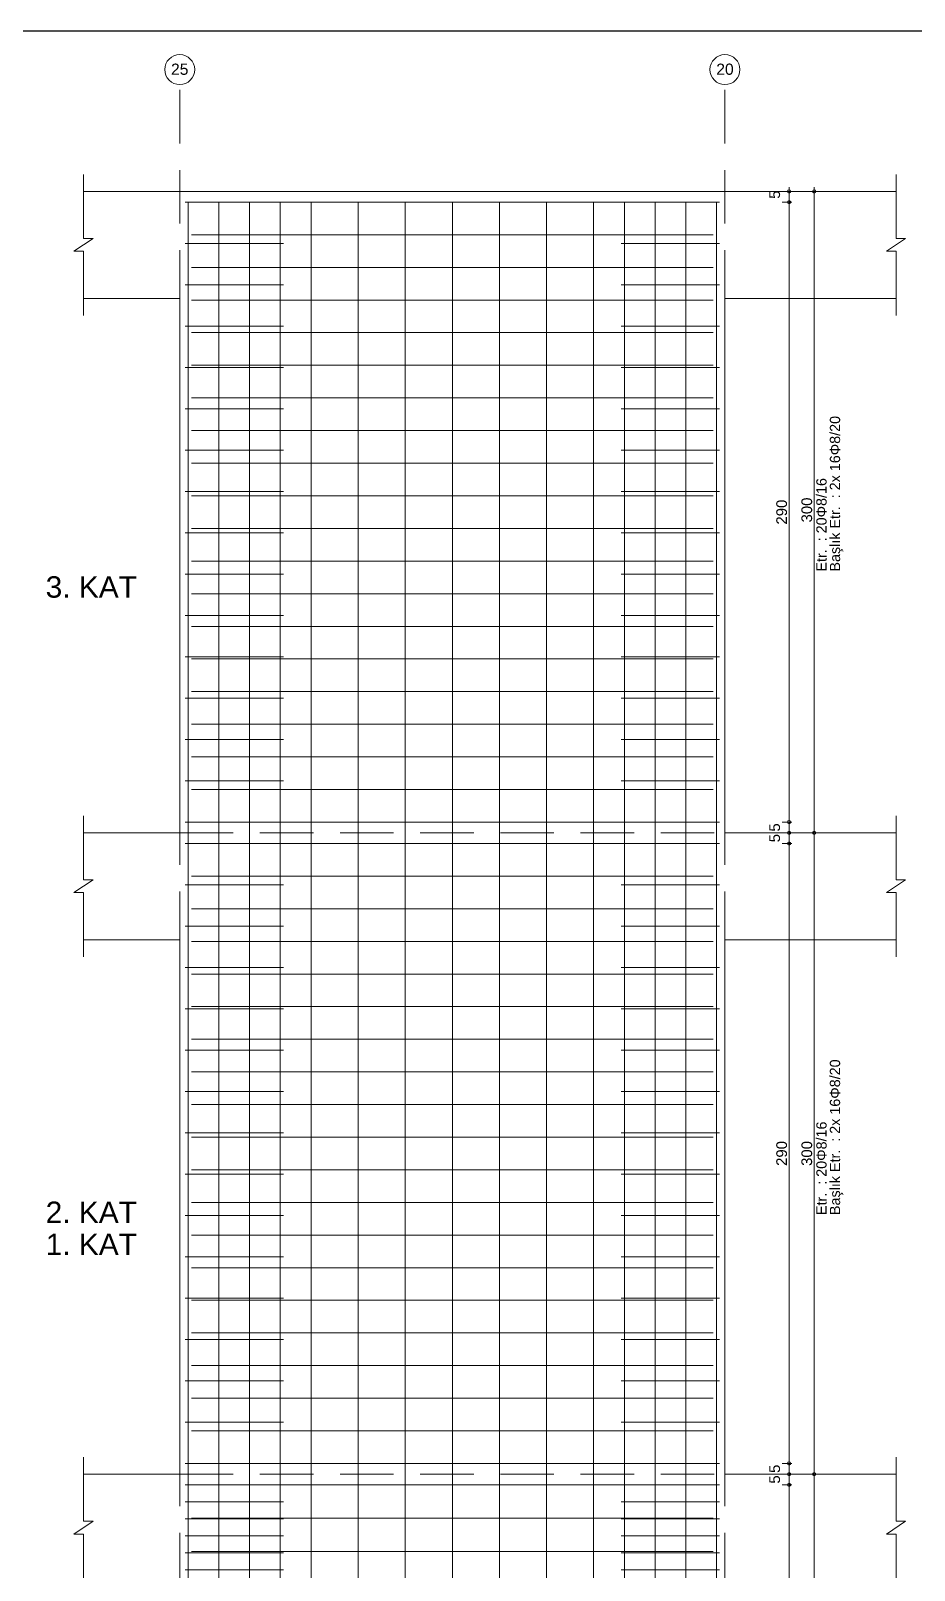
# Model space of a CAD drawing. Header units: millimetres. Extents: x 2232 to 85269, y -3593 to 5869.
# Drawn here: x 83021 to 83641, y -174 to 907 of the extents above; entities that cross this region are included whole.
import ezdxf

# ---------------------------------------------------------------- set-up
doc = ezdxf.new("R2010")
doc.units = ezdxf.units.MM
doc.linetypes.add('DASHED2', pattern=[37.5, 25, -12.5])
for name, color, linetype in [('Donatı Çizgisi', 7, 'Continuous'), ('Panel', 7, 'Continuous'), ('Standart', 7, 'Continuous'), ('Ölçülendirme', 7, 'Continuous')]:
    doc.layers.add(name, color=color, linetype=linetype)
doc.styles.add('arial_1_18', font='arial.ttf', dxfattribs={"height": 0.2})

# ---------------------------------------------------------------- blocks, each defined once
blk = doc.blocks.new('IDE824Entity7266')
at = {"layer": 'Donatı Çizgisi', "color": 1, "linetype": 'Continuous', "lineweight": 5}
for points in [[(27175.21, 1540.24), (27425.21, 1540.24)], [(27175.21, 1520.91), (27221.21, 1520.91)], [(27178.21, 1524.98), (27422.21, 1524.98)], [(27379.21, 1520.91), (27425.21, 1520.91)], [(27178.21, 1509.71), (27422.21, 1509.71)], [(27175.21, 1501.57), (27221.21, 1501.57)], [(27379.21, 1501.57), (27425.21, 1501.57)], [(27178.21, 1494.45), (27422.21, 1494.45)], [(27175.21, 1482.24), (27221.21, 1482.24)], [(27178.21, 1479.19), (27422.21, 1479.19)], [(27379.21, 1482.24), (27425.21, 1482.24)], [(27175.21, 1462.91), (27221.21, 1462.91)], [(27178.21, 1463.92), (27422.21, 1463.92)], [(27379.21, 1462.91), (27425.21, 1462.91)], [(27178.21, 1448.66), (27422.21, 1448.66)], [(27175.21, 1443.57), (27221.21, 1443.57)], [(27379.21, 1443.57), (27425.21, 1443.57)], [(27178.21, 1433.4), (27422.21, 1433.4)], [(27175.21, 1424.24), (27221.21, 1424.24)], [(27379.21, 1424.24), (27425.21, 1424.24)], [(27178.21, 1418.13), (27422.21, 1418.13)], [(27175.21, 1404.91), (27221.21, 1404.91)], [(27379.21, 1404.91), (27425.21, 1404.91)], [(27178.21, 1402.87), (27422.21, 1402.87)], [(27175.21, 1385.57), (27221.21, 1385.57)], [(27178.21, 1387.61), (27422.21, 1387.61)], [(27379.21, 1385.57), (27425.21, 1385.57)], [(27178.21, 1372.35), (27422.21, 1372.35)], [(27175.21, 1366.24), (27221.21, 1366.24)], [(27379.21, 1366.24), (27425.21, 1366.24)], [(27178.21, 1357.08), (27422.21, 1357.08)], [(27175.21, 1346.91), (27221.21, 1346.91)], [(27379.21, 1346.91), (27425.21, 1346.91)], [(27178.21, 1341.82), (27422.21, 1341.82)], [(27175.21, 1327.57), (27221.21, 1327.57)], [(27178.21, 1326.56), (27422.21, 1326.56)], [(27379.21, 1327.57), (27425.21, 1327.57)], [(27178.21, 1311.29), (27422.21, 1311.29)], [(27175.21, 1308.24), (27221.21, 1308.24)], [(27379.21, 1308.24), (27425.21, 1308.24)], [(27178.21, 1296.03), (27422.21, 1296.03)], [(27175.21, 1288.91), (27221.21, 1288.91)], [(27379.21, 1288.91), (27425.21, 1288.91)], [(27178.21, 1280.77), (27422.21, 1280.77)], [(27175.21, 1269.57), (27221.21, 1269.57)], [(27379.21, 1269.57), (27425.21, 1269.57)], [(27178.21, 1265.5), (27422.21, 1265.5)], [(27175.21, 1250.24), (27425.21, 1250.24)], [(27175.21, 1240.24), (27425.21, 1240.24)], [(27178.21, 1224.98), (27422.21, 1224.98)], [(27175.21, 1220.91), (27221.21, 1220.91)], [(27379.21, 1220.91), (27425.21, 1220.91)], [(27178.21, 1209.71), (27422.21, 1209.71)], [(27175.21, 1201.57), (27221.21, 1201.57)], [(27379.21, 1201.57), (27425.21, 1201.57)], [(27178.21, 1194.45), (27422.21, 1194.45)], [(27175.21, 1182.24), (27221.21, 1182.24)], [(27379.21, 1182.24), (27425.21, 1182.24)], [(27178.21, 1179.19), (27422.21, 1179.19)], [(27175.21, 1162.91), (27221.21, 1162.91)], [(27178.21, 1163.92), (27422.21, 1163.92)], [(27379.21, 1162.91), (27425.21, 1162.91)], [(27178.21, 1148.66), (27422.21, 1148.66)], [(27175.21, 1143.57), (27221.21, 1143.57)], [(27379.21, 1143.57), (27425.21, 1143.57)], [(27178.21, 1133.4), (27422.21, 1133.4)], [(27175.21, 1124.24), (27221.21, 1124.24)], [(27379.21, 1124.24), (27425.21, 1124.24)], [(27178.21, 1118.13), (27422.21, 1118.13)], [(27175.21, 1104.91), (27221.21, 1104.91)], [(27178.21, 1102.87), (27422.21, 1102.87)], [(27379.21, 1104.91), (27425.21, 1104.91)], [(27178.21, 1087.61), (27422.21, 1087.61)], [(27175.21, 1085.57), (27221.21, 1085.57)], [(27379.21, 1085.57), (27425.21, 1085.57)], [(27175.21, 1066.24), (27221.21, 1066.24)], [(27178.21, 1072.35), (27422.21, 1072.35)], [(27379.21, 1066.24), (27425.21, 1066.24)], [(27178.21, 1057.08), (27422.21, 1057.08)], [(27175.21, 1046.91), (27221.21, 1046.91)], [(27379.21, 1046.91), (27425.21, 1046.91)], [(27178.21, 1041.82), (27422.21, 1041.82)], [(27175.21, 1027.57), (27221.21, 1027.57)], [(27178.21, 1026.56), (27422.21, 1026.56)], [(27379.21, 1027.57), (27425.21, 1027.57)], [(27175.21, 1008.24), (27221.21, 1008.24)], [(27178.21, 1011.29), (27422.21, 1011.29)], [(27379.21, 1008.24), (27425.21, 1008.24)], [(27178.21, 996.03), (27422.21, 996.03)], [(27175.21, 988.91), (27221.21, 988.91)], [(27379.21, 988.91), (27425.21, 988.91)], [(27178.21, 980.77), (27422.21, 980.77)], [(27175.21, 969.57), (27221.21, 969.57)], [(27178.21, 965.5), (27422.21, 965.5)], [(27379.21, 969.57), (27425.21, 969.57)], [(27175.21, 950.24), (27425.21, 950.24)], [(27175.21, 940.24), (27425.21, 940.24)], [(27175.21, 932.28), (27221.21, 932.28)], [(27379.21, 932.28), (27425.21, 932.28)], [(27175.21, 924.32), (27221.21, 924.32)], [(27178.21, 924.64), (27422.21, 924.64)], [(27379.21, 924.32), (27425.21, 924.32)], [(27175.21, 916.36), (27221.21, 916.36)], [(27379.21, 916.36), (27425.21, 916.36)], [(27175.21, 908.4), (27221.21, 908.4)], [(27178.21, 909.04), (27422.21, 909.04)], [(27379.21, 908.4), (27425.21, 908.4)], [(27175.21, 900.44), (27221.21, 900.44)], [(27379.21, 900.44), (27425.21, 900.44)]]:
    blk.add_lwpolyline(points, dxfattribs=at)
at = {"layer": 'Donatı Çizgisi', "color": 5, "linetype": 'Continuous', "lineweight": 5}
for points in [[(27176.71, 185.24), (27176.71, 1540.24)], [(27176.71, 1540.24), (27195.31, 1540.24)], [(27191.04, 185.24), (27191.04, 1540.24)], [(27205.37, 185.24), (27205.37, 1540.24)], [(27219.71, 185.24), (27219.71, 1540.24)], [(27234.21, 185.24), (27234.21, 1540.24)], [(27256.21, 185.24), (27256.21, 1540.24)], [(27278.21, 185.24), (27278.21, 1540.24)], [(27300.21, 185.24), (27300.21, 1540.24)], [(27322.21, 185.24), (27322.21, 1540.24)], [(27344.21, 185.24), (27344.21, 1540.24)], [(27366.21, 185.24), (27366.21, 1540.24)], [(27380.71, 185.24), (27380.71, 1540.24)], [(27395.04, 185.24), (27395.04, 1540.24)], [(27405.11, 1540.24), (27423.71, 1540.24)], [(27409.37, 185.24), (27409.37, 1540.24)], [(27423.71, 185.24), (27423.71, 1540.24)]]:
    blk.add_lwpolyline(points, dxfattribs=at)
at = {"layer": 'Panel', "color": 1, "linetype": 'Continuous', "lineweight": 5}
for points in [[(27127.71, 1523.24), (27127.71, 1553.24)], [(27507.71, 1523.24), (27507.71, 1553.24)], [(27127.71, 1545.24), (27507.71, 1545.24)], [(27123.21, 1517.24), (27132.21, 1523.24)], [(27127.71, 1523.24), (27132.21, 1523.24)], [(27503.21, 1517.24), (27512.21, 1523.24)], [(27507.71, 1523.24), (27512.21, 1523.24)], [(27123.21, 1517.24), (27127.71, 1517.24)], [(27127.71, 1487.24), (27127.71, 1517.24)], [(27503.21, 1517.24), (27507.71, 1517.24)], [(27507.71, 1487.24), (27507.71, 1517.24)], [(27127.71, 1495.24), (27172.71, 1495.24)], [(27172.71, 1245.24), (27172.71, 1495.24)], [(27427.71, 1495.24), (27507.71, 1495.24)], [(27427.71, 1245.24), (27427.71, 1495.24)], [(27127.71, 1223.24), (27127.71, 1253.24)], [(27507.71, 1223.24), (27507.71, 1253.24)], [(27127.71, 1245.24), (27172.71, 1245.24)], [(27427.71, 1245.24), (27507.71, 1245.24)], [(27123.21, 1217.24), (27132.21, 1223.24)], [(27123.21, 1217.24), (27127.71, 1217.24)], [(27127.71, 1223.24), (27132.21, 1223.24)], [(27127.71, 1187.24), (27127.71, 1217.24)], [(27503.21, 1217.24), (27512.21, 1223.24)], [(27503.21, 1217.24), (27507.71, 1217.24)], [(27507.71, 1223.24), (27512.21, 1223.24)], [(27507.71, 1187.24), (27507.71, 1217.24)], [(27127.71, 1195.24), (27172.71, 1195.24)], [(27172.71, 945.24), (27172.71, 1195.24)], [(27427.71, 945.24), (27427.71, 1195.24)], [(27427.71, 1195.24), (27507.71, 1195.24)], [(27127.71, 923.24), (27127.71, 953.24)], [(27507.71, 923.24), (27507.71, 953.24)], [(27127.71, 945.24), (27172.71, 945.24)], [(27427.71, 945.24), (27507.71, 945.24)], [(27123.21, 917.24), (27132.21, 923.24)], [(27127.71, 923.24), (27132.21, 923.24)], [(27503.21, 917.24), (27512.21, 923.24)], [(27507.71, 923.24), (27512.21, 923.24)], [(27123.21, 917.24), (27127.71, 917.24)], [(27127.71, 887.24), (27127.71, 917.24)], [(27503.21, 917.24), (27507.71, 917.24)], [(27507.71, 887.24), (27507.71, 917.24)]]:
    blk.add_lwpolyline(points, dxfattribs=at)
at = {"layer": 'Panel', "color": 1, "linetype": 'DASHED2', "lineweight": 5}
for points in [[(27172.71, 1245.24), (27427.71, 1245.24)], [(27172.71, 945.24), (27427.71, 945.24)]]:
    blk.add_lwpolyline(points, dxfattribs=at)
at = {"layer": 'Ölçülendirme', "color": 1, "linetype": 'DASHED2', "lineweight": 5}
for points in [[(27172.71, 180.24), (27172.71, 1595.24)], [(27427.71, 180.24), (27427.71, 1595.24)]]:
    blk.add_lwpolyline(points, dxfattribs=at)
at = {"layer": 'Ölçülendirme', "color": 1, "linetype": 'Continuous', "lineweight": 5}
for points in [[(27454.46, 1545.24), (27458.96, 1545.24)], [(27457.71, 178.24), (27457.71, 1547.24)], [(27466.22, 1545.24), (27470.72, 1545.24)], [(27469.47, 178.24), (27469.47, 1547.24)], [(27454.46, 1540.24), (27458.96, 1540.24)], [(27454.46, 1250.24), (27458.96, 1250.24)], [(27454.46, 1245.24), (27458.96, 1245.24)], [(27454.46, 1240.24), (27458.96, 1240.24)], [(27466.22, 1245.24), (27470.72, 1245.24)], [(27454.46, 950.24), (27458.96, 950.24)], [(27454.46, 945.24), (27458.96, 945.24)], [(27466.22, 945.24), (27470.72, 945.24)], [(27454.46, 940.24), (27458.96, 940.24)]]:
    blk.add_lwpolyline(points, dxfattribs=at)
at = {"layer": 'Ölçülendirme', "color": 30, "linetype": 'Continuous', "lineweight": 5}
for centre in [(27172.71, 1602.24), (27427.71, 1602.24)]:
    blk.add_circle(centre, 7, dxfattribs=at)
at = {"layer": 'Ölçülendirme', "color": 1, "linetype": 'Continuous', "lineweight": 5}
for centre in [(27457.71, 1545.24), (27469.47, 1545.24), (27457.71, 1540.24), (27457.71, 1540.24), (27457.71, 1250.24), (27457.71, 1250.24), (27457.71, 1245.24), (27457.71, 1245.24), (27469.47, 1245.24), (27469.47, 1245.24), (27457.71, 1240.24), (27457.71, 1240.24), (27457.71, 950.24), (27457.71, 950.24), (27457.71, 945.24), (27457.71, 945.24), (27469.47, 945.24), (27469.47, 945.24), (27457.71, 940.24), (27457.71, 940.24)]:
    blk.add_circle(centre, 0.75, dxfattribs=at)
at = {"layer": 'Panel', "color": 1, "linetype": 'Continuous', "lineweight": 5, "style": 'arial_1_18'}
for s, p in [('3. KAT', (27110.01, 1355.24)), ('2. KAT', (27110.01, 1062.74)), ('1. KAT', (27110.01, 1047.74))]:
    blk.add_text(s, height=10, dxfattribs=at).set_placement(p)
at = {"layer": 'Ölçülendirme', "color": 1, "linetype": 'Continuous', "lineweight": 5, "style": 'arial_1_18'}
for s, p in [('25', (27168.63, 1599.8)), ('20', (27423.63, 1599.8))]:
    blk.add_text(s, height=5.25, dxfattribs=at).set_placement(p)
for s, p in [('5', (27453.46, 1541.8)), ('290', (27456.71, 1389.41)), ('300', (27468.47, 1390.41)), ('5', (27453.46, 1245.8)), ('5', (27453.46, 1240.8)), ('290', (27456.71, 1089.41)), ('300', (27468.47, 1089.41)), ('5', (27453.46, 945.8)), ('5', (27453.46, 940.8))]:
    blk.add_text(s, height=5, rotation=90, dxfattribs=at).set_placement(p)
at = {"layer": 'Ölçülendirme', "color": 5, "linetype": 'Continuous', "lineweight": 5, "style": 'arial_1_18'}
for s, p in [('Başlık Etr.  : 2x 16Φ8/20', (27481.56, 1367.44)), ('Etr.  : 20Φ8/16', (27475.23, 1367.44)), ('Başlık Etr.  : 2x 16Φ8/20', (27481.56, 1066.44)), ('Etr.  : 20Φ8/16', (27475.23, 1066.44))]:
    blk.add_text(s, height=4.8, rotation=90, dxfattribs=at).set_placement(p)

msp = doc.modelspace()

# ---------------------------------------------------------------- linework, layer by layer
msp.add_line((3332.4, 906.6), (85269.2, 906.6))

# ---------------------------------------------------------------- block references
at = {"layer": 'Standart', "xscale": 1.5, "yscale": 1.5, "zscale": 1.5}
msp.add_blockref('IDE824Entity7266', (42366.5, -1524), dxfattribs=at)

doc.saveas('drawing.dxf')
